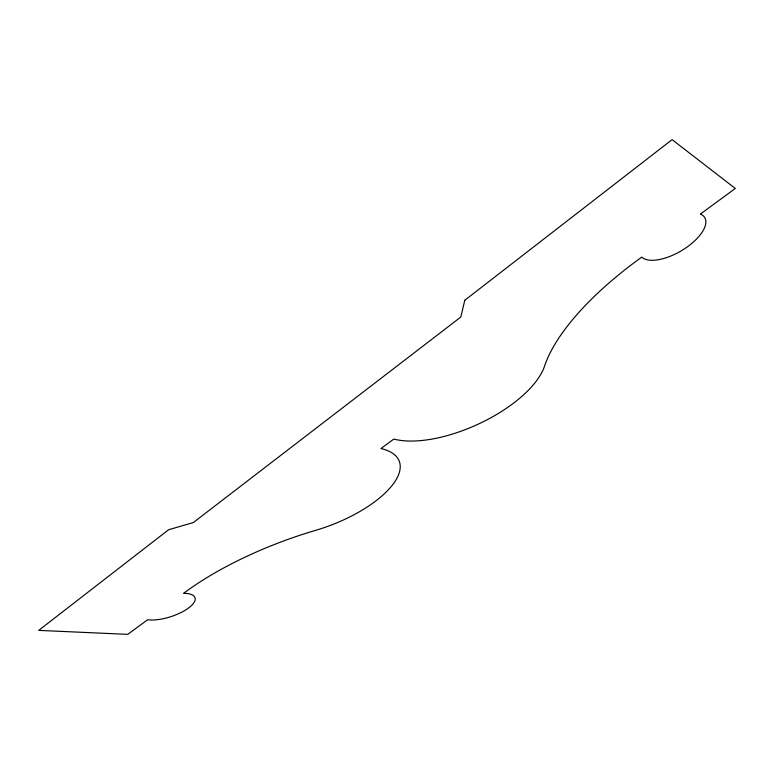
<?xml version="1.0" encoding="UTF-8"?>
<svg xmlns="http://www.w3.org/2000/svg" width="774" height="774" viewBox="0 0 774 774"><rect width="100%" height="100%" fill="white"/><g stroke="black" fill="none" stroke-linecap="round" stroke-linejoin="round"><path stroke-width="1.16" d="M464.787 300.264L460.82 317.021L193.336 522.537L168.577 529.755L38.7 630.384L127.739 634.361L147.67 619.732A28.696 10.449 -18.1 0 0 188.44 608.083A28.696 10.449 -18.1 0 0 183.632 593.329A170.106 58.369 -20.4 0 1 315.579 530.364A86.214 35.294 -21 0 0 392.002 485.598A86.214 35.294 -21 0 0 380.905 448.552L393.831 439.061A92.512 40.48 -24.5 0 0 481.254 422.71A92.512 40.48 -24.5 0 0 544.49 366.286A214.998 83.708 -29.4 0 1 641.743 257.123A37.326 16.709 -30.4 0 0 688.067 246.335A37.326 16.709 -30.4 0 0 700.412 214.059L735.3 188.459L672.093 139.639L464.787 300.264"/></g></svg>
